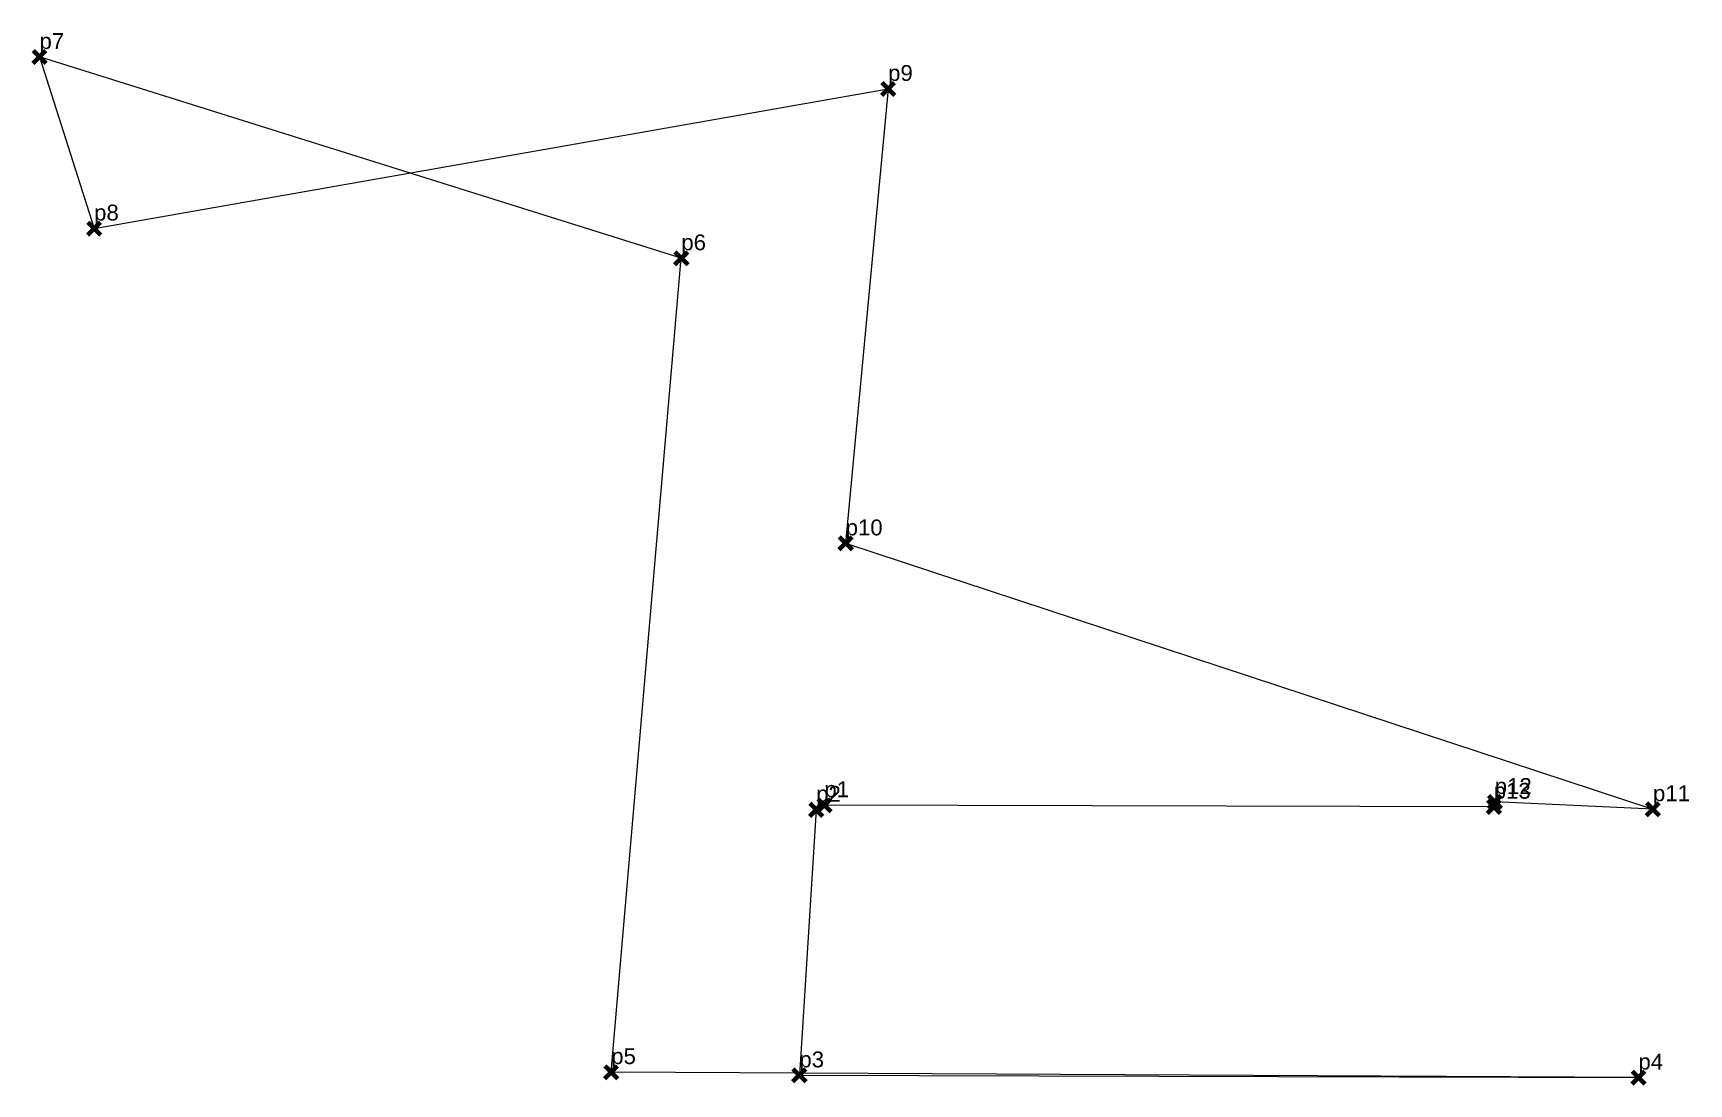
# Model space of a CAD drawing. Header units: millimetres. Extents: x 611655.1 to 611707.3, y 1319028.3 to 1319061.4.
import ezdxf

# ---------------------------------------------------------------- set-up
doc = ezdxf.new("R2010")
doc.units = ezdxf.units.MM
doc.header["$PDMODE"] = 3
doc.header["$PDSIZE"] = 0.2
doc.layers.get('0').update_dxf_attribs({"color": 1, "linetype": 'CONTINUOUS', "lineweight": 100})
doc.layers.add('Point', color=5, linetype='CONTINUOUS', lineweight=100)
doc.layers.add('Point_Name', color=1, linetype='CONTINUOUS', lineweight=100)
doc.styles.get("Standard").update_dxf_attribs({"font": 'arial.ttf', "width": 0.65})

msp = doc.modelspace()

# ---------------------------------------------------------------- linework, layer by layer
at = {"color": 3, "lineweight": 0, "elevation": 93.229}
msp.add_lwpolyline([(611680.039, 1319037.104), (611679.782, 1319036.961), (611679.252, 1319028.6), (611705.672, 1319028.53), (611673.328, 1319028.702), (611675.536, 1319054.32), (611655.326, 1319060.656), (611657.047, 1319055.257), (611682.047, 1319059.651), (611680.71, 1319045.346), (611706.13, 1319036.978), (611701.148, 1319037.206), (611701.116, 1319037.056), (611680.039, 1319037.104)], dxfattribs=at)
at = {"layer": 'Point'}
for p in [(611655.326, 1319060.656, 92.66), (611682.047, 1319059.651, 92.478), (611657.047, 1319055.257, 92.605), (611675.536, 1319054.32, 92.589), (611680.71, 1319045.346, 93.124), (611701.148, 1319037.206, 93.874), (611679.782, 1319036.961, 92.667), (611680.039, 1319037.104, 93.229), (611701.116, 1319037.056, 93.877), (611706.13, 1319036.978, 93.652), (611673.328, 1319028.702, 93.259), (611679.252, 1319028.6, 93.344), (611705.672, 1319028.53, 93.291)]:
    msp.add_point(p, dxfattribs=at)

# ---------------------------------------------------------------- texts
at = {"layer": 'Point_Name'}
for s, p in [('p7', (611655.326, 1319060.906)), ('p9', (611682.047, 1319059.901)), ('p8', (611657.047, 1319055.507)), ('p6', (611675.536, 1319054.57)), ('p10', (611680.71, 1319045.596)), ('p12', (611701.148, 1319037.456)), ('p2', (611679.782, 1319037.211)), ('p1', (611680.039, 1319037.354)), ('p13', (611701.116, 1319037.306)), ('p11', (611706.13, 1319037.228)), ('p5', (611673.328, 1319028.952)), ('p3', (611679.252, 1319028.85)), ('p4', (611705.672, 1319028.78))]:
    msp.add_text(s, height=0.5, dxfattribs=at).set_placement(p)

doc.saveas('drawing.dxf')
